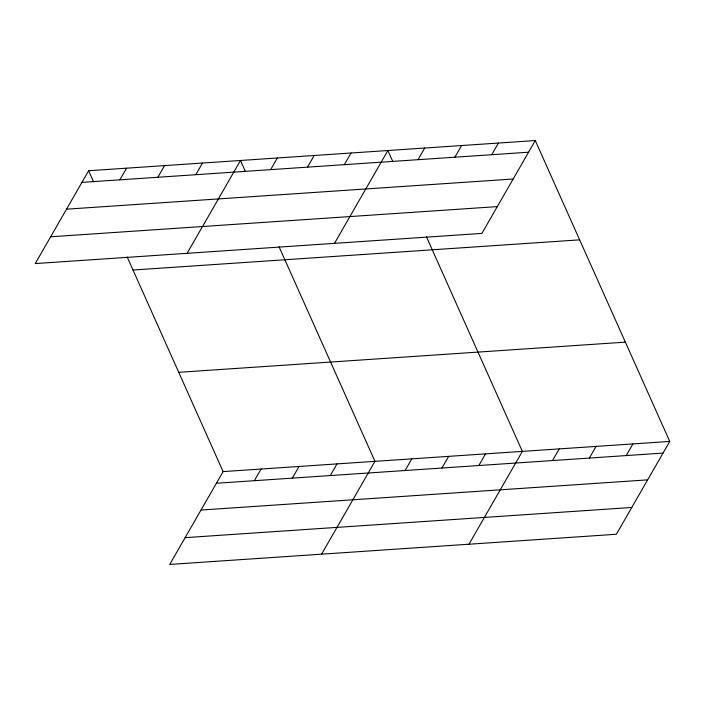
<?xml version="1.0" encoding="UTF-8"?>
<svg xmlns="http://www.w3.org/2000/svg" width="705" height="705" viewBox="0 0 705 705"><rect width="100%" height="100%" fill="white"/><g stroke="black" fill="none" stroke-linecap="round" stroke-linejoin="round"><path stroke-width="1.06" d="M88.636 170.742L35.25 263.573L481.894 233.399L535.271 140.559L88.636 170.742L93.562 181.767M119.894 179.828L126.6 168.178M157.858 177.263L164.565 165.604M195.823 174.699L202.529 163.04M187.107 253.315L240.493 160.476L245.419 171.509M270.641 169.641L277.338 157.99M307.486 167.155L314.183 155.497M344.331 164.67L351.037 153.011M334.505 243.357L387.882 150.518L392.817 161.551M127.182 256.99L223.106 471.601L169.729 564.441L616.364 534.258L669.75 441.427L535.271 140.559M418.03 159.691L424.727 148.032M254.373 480.695L261.07 469.036M454.875 157.197L461.581 145.538M292.337 478.131L299.035 466.472M491.729 154.712L498.426 143.053M330.301 475.567L336.999 463.908M321.586 554.174L374.963 461.343L279.039 246.724M405.111 470.508L411.817 458.849M441.956 468.014L448.662 456.364M478.81 465.529L485.507 453.87M468.975 544.216L522.361 451.385L426.428 236.765M552.5 460.55L559.206 448.891M589.354 458.065L596.051 446.406M626.199 455.571L632.905 443.912M81.93 182.392L528.574 152.218M66.526 209.182L513.17 179.008M50.654 236.783L497.298 206.609M133.007 270.024L579.651 239.85M178.726 372.319L625.37 342.145M223.106 471.601L669.75 441.427M216.409 483.26L663.044 453.086M201.004 510.05L647.639 479.867M185.133 537.651L631.768 507.468"/></g></svg>
